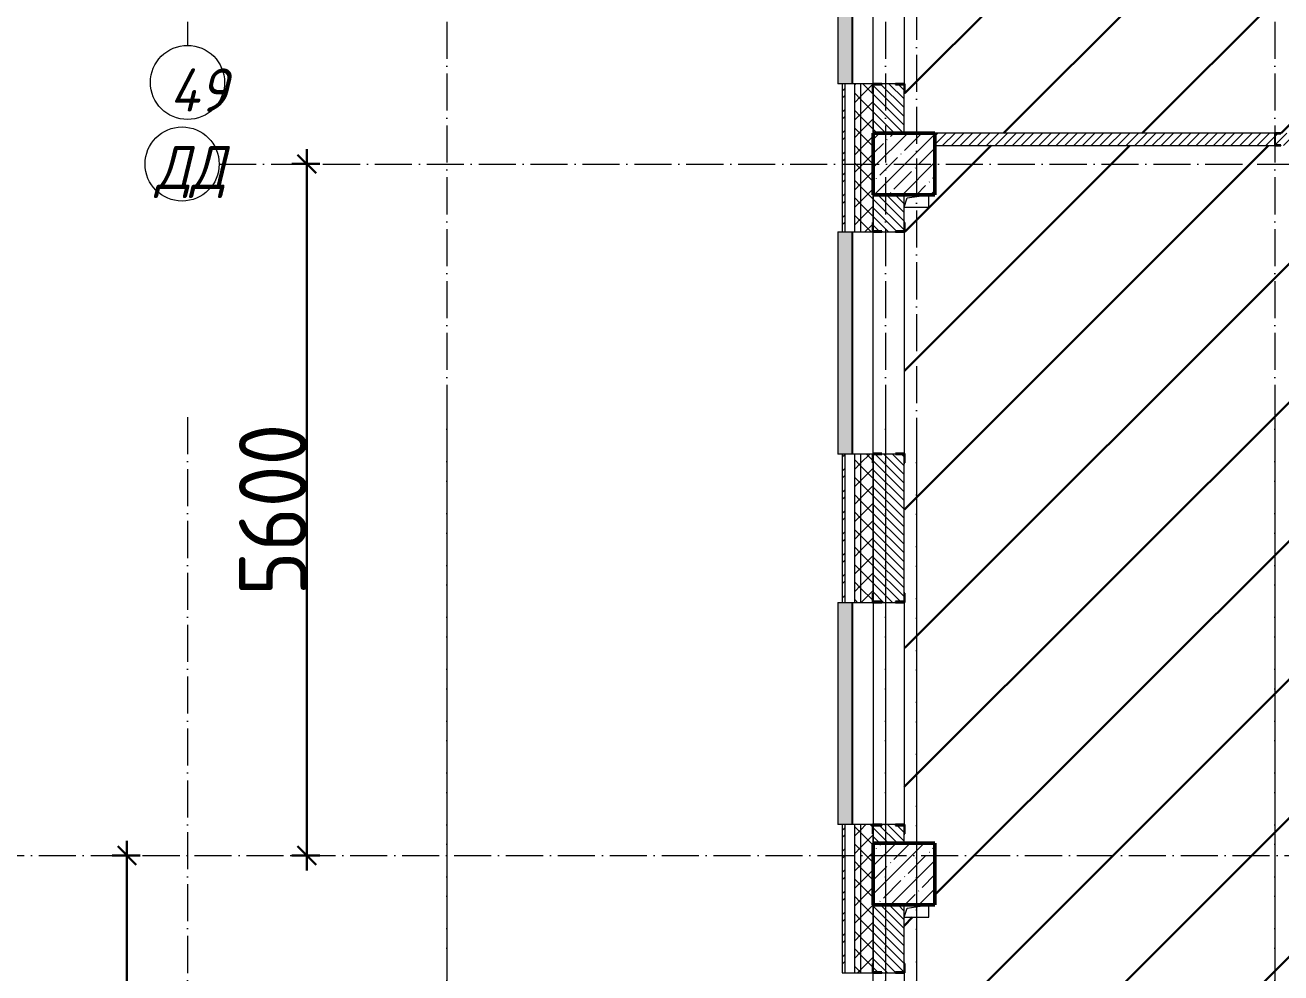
# Model space of a CAD drawing. Header units: millimetres. Extents: x -17017 to 628417, y -109036 to 199237.
# Drawn here: x 351407 to 361571, y -41482 to -33807 of the extents above; entities that cross this region are included whole.
import ezdxf

# ---------------------------------------------------------------- set-up
doc = ezdxf.new("R2010")
doc.units = ezdxf.units.MM
doc.linetypes.add('50_200_ШТРИХ_1Т_ш5_п1_п1_', pattern=[700, 500, -100, 0, -100])
for name, color, linetype, lineweight in [('A-____-____-DIMS', 7, 'Continuous', 9), ('A-GENM-____-MCUT', 7, 'Continuous', 25), ('A-GENM-____-OTLN', 7, 'Continuous', 9), ('A-GENM-____-OTLN-1', 7, 'Continuous', 25), ('A-GLAZ-____-OTLN', 7, 'Continuous', 9), ('A-WALL-____-MCUT', 7, 'Continuous', 13), ('A-WALL-____-MCUT-1', 7, 'Continuous', 9), ('A-WALL-____-OTLN', 7, 'Continuous', 9), ('A-WALL-____-PATT-1', 7, 'Continuous', 9), ('A-WALL-FNSH-MCUT-1', 7, 'Continuous', 9), ('S-COLS-____-MCUT', 7, 'Continuous', 50), ('S-COLS-____-OTLN', 7, 'Continuous', 9), ('S-GRID-____-IDEN', 7, 'Continuous', 9), ('S-GRID-____-OTLN-1', 7, '50_200_ШТРИХ_1Т_ш5_п1_п1_', 9), ('стяжа', 7, 'Continuous', 30)]:
    doc.layers.add(name, color=color, linetype=linetype, lineweight=lineweight)
doc.layers.add('A-GLAZ-____-OTLN-1', color=7, linetype='Continuous', lineweight=9, true_color=0xc0c0c0)
doc.styles.add('ISOCPEUR_I_9', font='isocpeui.ttf', dxfattribs={"width": 0.9, "height": 250})
doc.styles.add('СПДС', font='isocpeur.ttf', dxfattribs={"width": 0.9})
doc.dimstyles.new('ISO-2_5_0_9К_БОЛЬШОЙ_ОСИ', dxfattribs={"dimscale": 304.8, "dimtxt": 248.995294, "dimasz": 0.492126, "dimexe": 0.393701, "dimexo": 0, "dimgap": 0, "dimtad": 1, "dimdec": 0, "dimzin": 0, "dimdsep": 46, "dimtxsty": 'ISOCPEUR_I_9', "dimblk1": 'OBLIQUE', "dimblk2": 'OBLIQUE', "dimsah": 1, "dimcen": 0.09, "dimdle": 0.393701, "dimazin": 0, "dimtfac": 1, "dimtdec": 4, "dimtix": 1, "dimtmove": 0, "dimatfit": 3, "dimfxl": 1, "dimtvp": 1, "dimtolj": 1, "dimtzin": 0, "dimarcsym": 2})
pattern_1 = [(135, (283770.707, -86863.456), (-35.35534, -35.35534), [])]
pattern_2 = [(45, (283770.71, -86863.46), (-70.71068, 70.71068), []), (135, (283770.71, -86863.46), (-70.71068, -70.71068), [])]

# ---------------------------------------------------------------- blocks, each defined once
blk = doc.blocks.new('BSC_Колонна _Прямоугольная - 500х500-V39-АР1_План отверстий 3 этажа в осях 1-64_Ю-ЯЯ')
at = {"layer": 'S-COLS-____-OTLN'}
h = blk.add_hatch(dxfattribs=at)
h.set_pattern_fill('FP_47', color=256, style=0, pattern_type=2)
h.set_pattern_definition([(315, (-51931.04, 74750), (114.04925, 114.04925), []), (315, (-51931.04, 74635.95), (114.04925, 114.04925), [201.613, -40.323, 3.353, -36.97])])
h.paths.add_polyline_path([(-250, 250), (-250, -250), (250, -250), (250, 250)], flags=0)
at = {"layer": 'S-COLS-____-MCUT'}
for p, q in [((250, 250), (-250, 250)), ((-250, 250), (-250, -250)), ((250, -250), (250, 250)), ((-250, -250), (250, -250))]:
    blk.add_line(p, q, dxfattribs=at)
blk = doc.blocks.new('BSC_Колонна _Прямоугольная - 500х500-V113-АР1_План отверстий 3 этажа в осях 1-64_Ю-ЯЯ')
at = {"layer": 'S-COLS-____-OTLN'}
h = blk.add_hatch(dxfattribs=at)
h.set_pattern_fill('FP_118', color=256, style=0, pattern_type=2)
h.set_pattern_definition([(315, (-46181.04, 74750), (114.04925, 114.04925), []), (315, (-46181.04, 74635.95), (114.04925, 114.04925), [201.613, -40.323, 3.353, -36.97])])
h.paths.add_polyline_path([(-250, 250), (-250, -250), (250, -250), (250, 250)], flags=0)
at = {"layer": 'S-COLS-____-MCUT'}
for p, q in [((250, 250), (-250, 250)), ((-250, 250), (-250, -250)), ((250, -250), (250, 250)), ((-250, -250), (250, -250))]:
    blk.add_line(p, q, dxfattribs=at)
blk = doc.blocks.new('Фахверк_СКБ_Уголок - 250_2700-27497298-АР1_План отверстий 3 этажа в осях 1-64_Ю-ЯЯ')
at = {"layer": 'A-GENM-____-MCUT'}
for p, q in [((200, 181), (125, 181)), ((125, 181), (125, 106)), ((125, 106), (131, 106)), ((131, 106), (131, 175)), ((131, 175), (200, 175)), ((200, 175), (200, 181)), ((131, -6), (125, -6)), ((125, -6), (125, -81)), ((125, -81), (200, -81)), ((131, -75), (131, -6)), ((200, -75), (131, -75)), ((200, -81), (200, -75))]:
    blk.add_line(p, q, dxfattribs=at)
blk = doc.blocks.new('Фахверк_СКБ_Уголок - 250_2700_1-27501432-АР1_План отверстий 3 этажа в осях 1-64_Ю-ЯЯ')
at = {"layer": 'A-GENM-____-MCUT'}
for p, q in [((200, 181), (125, 181)), ((125, 181), (125, 106)), ((125, 106), (131, 106)), ((131, 106), (131, 175)), ((131, 175), (200, 175)), ((200, 175), (200, 181)), ((131, -6), (125, -6)), ((125, -6), (125, -81)), ((125, -81), (200, -81)), ((131, -75), (131, -6)), ((200, -75), (131, -75)), ((200, -81), (200, -75))]:
    blk.add_line(p, q, dxfattribs=at)
blk = doc.blocks.new('154_Фахверк_СКБ_Швеллер - Тип_100_3380-28543384-АР1_План отверстий 3 этажа в осях 1-64_Ю-ЯЯ')
at = {"layer": 'A-GENM-____-MCUT'}
for p, q in [((175, 50), (125, 50)), ((125, 50), (125, -50)), ((128, 47), (175, 47)), ((128, -47), (128, 47)), ((175, 47), (175, 50)), ((125, -50), (175, -50)), ((175, -47), (128, -47)), ((175, -50), (175, -47))]:
    blk.add_line(p, q, dxfattribs=at)
blk = doc.blocks.new('AR_Отверстие прямоугольное _в плите_ - AR_Отверстие прямоугольное _в плите_-V175-АР1_План отверстий 3 этажа в осях 1-64_Ю-ЯЯ')
at = {"layer": 'A-GENM-____-OTLN'}
for p, q in [((-100, -50), (-75, 25)), ((-75, 25), (100, 50)), ((100, -50), (100, 50)), ((-100, -50), (100, -50))]:
    blk.add_line(p, q, dxfattribs=at)
blk = doc.blocks.new('Отлив_СКБ - Отлив витража_120_НВФ-31885689-АР1_План отверстий 3 этажа в осях 1-64_Ю-ЯЯ')
at = {"layer": 'A-GLAZ-____-OTLN-1'}
for points in [[(1800, 2), (1800, 120), (0, 120), (0, 2), (737, 2)], [(1800, 0), (1800, 2), (0, 2), (0, 0), (737, 0)]]:
    blk.add_hatch(color=256, dxfattribs=at).paths.add_polyline_path(points, flags=0)
at = {"layer": 'A-GLAZ-____-OTLN'}
for p, q in [((0, 83), (0, 120)), ((1800, 120), (0, 120)), ((1800, 120), (1800, 83)), ((0, 2), (1800, 2)), ((1800, 0), (0, 0))]:
    blk.add_line(p, q, dxfattribs=at)
blk = doc.blocks.new('Ось сетки - Круг_Ø6_00__ISO-2_5_0_9K_-25732049-АР1_План отверстий 3 этажа в осях 1-64_Ю-ЯЯ')
at = {"layer": 'S-GRID-____-IDEN'}
blk.add_circle((0, 0), 3, dxfattribs=at)
blk = doc.blocks.new('_Oblique')
at = {"color": 0, "linetype": 'ByBlock', "lineweight": -2}
blk.add_line((-0.5, -0.5), (0.5, 0.5), dxfattribs=at)
blk = doc.blocks.new('*D2974')
at = {"layer": 'A-____-____-DIMS', "color": 0, "lineweight": -2, "transparency": 16777216}
for p, q in [((353686, -34812), (353686, -40652)), ((353792, -34932), (353566, -34932)), ((353792, -40532), (353566, -40532))]:
    blk.add_line(p, q, dxfattribs=at)
at = {"layer": 'Defpoints', "color": 0, "transparency": 16777216}
for p in [(353792, -34932), (353686, -40532), (353792, -40532)]:
    blk.add_point(p, dxfattribs=at)
at = {"layer": 'A-____-____-DIMS', "color": 0, "lineweight": -2, "transparency": 16777216, "xscale": 150, "yscale": 150, "zscale": 150}
for p, rotation in [((353686, -34932), 90), ((353686, -40532), 270)]:
    blk.add_blockref('_Oblique', p, dxfattribs=dict(at, rotation=rotation))
at = {"layer": 'A-____-____-DIMS', "color": 0, "transparency": 16777216, "insert": (353412, -37732), "char_height": 548.6, "attachment_point": 5, "rotation": 90, "style": 'СПДС'}
blk.add_mtext('\\A1;5600', dxfattribs=at)
blk = doc.blocks.new('*D2975')
at = {"layer": 'A-____-____-DIMS', "color": 0, "lineweight": -2, "transparency": 16777216}
for p, q in [((352231, -40412), (352231, -44152)), ((352337, -40532), (352111, -40532)), ((352337, -44032), (352111, -44032))]:
    blk.add_line(p, q, dxfattribs=at)
at = {"layer": 'Defpoints', "color": 0, "transparency": 16777216}
for p in [(352337, -40532), (352231, -44032), (352337, -44032)]:
    blk.add_point(p, dxfattribs=at)
at = {"layer": 'A-____-____-DIMS', "color": 0, "lineweight": -2, "transparency": 16777216, "xscale": 150, "yscale": 150, "zscale": 150}
for p, rotation in [((352231, -40532), 90), ((352231, -44032), 270)]:
    blk.add_blockref('_Oblique', p, dxfattribs=dict(at, rotation=rotation))
at = {"layer": 'A-____-____-DIMS', "color": 0, "transparency": 16777216, "insert": (351957, -42282), "char_height": 548.6, "attachment_point": 5, "rotation": 90, "style": 'СПДС'}
blk.add_mtext('\\A1;3500', dxfattribs=at)
blk = doc.blocks.new('3эт')
at = {"layer": 'S-GRID-____-OTLN-1', "color": 251, "ltscale": 0.6, "true_color": 0x636466}
for p, q in [((352720.7, 4029.4), (352720.7, -33971.9)), ((354820.7, 4029.4), (354820.7, -46882.4)), ((358370.7, 4029.4), (358370.7, -46592.2)), ((361520.7, 4029.4), (361520.7, -46882.4)), ((358620.7, 3761.2), (358620.7, -46882.4)), ((352977.2, -34932.4), (387845.1, -34932.4)), ((352720.7, -36982.5), (352720.7, -91346.1)), ((354820.7, -36982.5), (354820.7, -91173.5)), ((358370.7, -36982.5), (358370.7, -75532.4)), ((361520.7, -36982.5), (361520.7, -78293.6)), ((358620.7, -37250.7), (358620.7, -75532.4)), ((351097.5, -40532.4), (374089.5, -40532.4))]:
    blk.add_line(p, q, dxfattribs=at)
at = {"layer": 'S-GRID-____-IDEN', "xscale": 99.99999999999993, "yscale": 99.99999999999993, "zscale": 99.99999999999993}
for p, rotation in [((352720.7, -34271.9), 180), ((352677.2, -34932.4), 269.9999999999995)]:
    blk.add_blockref('Ось сетки - Круг_Ø6_00__ISO-2_5_0_9K_-25732049-АР1_План отверстий 3 этажа в осях 1-64_Ю-ЯЯ', p, dxfattribs=dict(at, rotation=rotation))
at = {"layer": 'S-GRID-____-IDEN', "char_height": 350, "attachment_point": 1, "style": 'ISOCPEUR_I_9'}
for s, insert, width in [('49', (352577.3, -34157.9), 425.696), ('ДД', (352463.1, -34785.8), 505.063)]:
    blk.add_mtext(s, dxfattribs=dict(at, insert=insert, width=width))
at = {"layer": 'A-____-____-DIMS'}
for base, p1, p2, override, picture, middle in [((353686.1, -40532.4), (353792.1, -34932.4), (353792.1, -40532.4), {"dimtxt": 1.8, "dimpost": '<>', "dimtxsty": 'СПДС', "dimfxl": 5600}, '*D2974', (353411.7, -37732.4)), ((352231.1, -44032.4), (352337.1, -40532.4), (352337.1, -44032.4), {"dimtxt": 1.8, "dimpost": '<>', "dimtxsty": 'СПДС', "dimfxl": 3500}, '*D2975', (351956.7, -42282.4))]:
    dim = blk.add_linear_dim(base=base, p1=p1, p2=p2, angle=90, dimstyle='ISO-2_5_0_9К_БОЛЬШОЙ_ОСИ', override=override, dxfattribs=at)
    dim.commit()
    dim.dimension.update_dxf_attribs({"geometry": picture, "text_midpoint": middle})

msp = doc.modelspace()

# ---------------------------------------------------------------- hatches: boundary and pattern name
at = {"layer": 'A-WALL-____-PATT-1'}
h = msp.add_hatch(dxfattribs=at)
h.set_pattern_fill('FP_4', color=256, style=0, pattern_type=2)
h.set_pattern_definition(pattern_2)
h.paths.add_polyline_path([(358171, -43932), (358171, -43282), (358121, -43282), (358121, -43932)], flags=0)
h.paths.add_polyline_path([(358121, -41482), (358171, -41482), (358171, -40282), (358121, -40282), (358121, -40941)], flags=0)
h.paths.add_polyline_path([(358121, -38482), (358171, -38482), (358171, -37282), (358121, -37282), (358121, -37712)], flags=0)
h.paths.add_polyline_path([(358121, -35482), (358171, -35482), (358171, -34282), (358121, -34282), (358121, -35291)], flags=0)
h.paths.add_polyline_path([(358171, -32482), (358171, -31682), (358121, -31682), (358121, -32482)], flags=0)
h = msp.add_hatch(dxfattribs=at)
h.set_pattern_fill('FP_4', color=256, style=0, pattern_type=2)
h.set_pattern_definition(pattern_2)
h.paths.add_polyline_path([(358171, -43932), (358271, -43932), (358271, -43357), (358265, -43357), (358265, -43282), (358171, -43282), (358171, -43882)], flags=0)
h.paths.add_polyline_path([(358265, -41482), (358265, -41407), (358271, -41407), (358271, -40357), (358265, -40357), (358265, -40282), (358171, -40282), (358171, -41482)], flags=0)
h.paths.add_polyline_path([(358265, -38482), (358265, -38407), (358271, -38407), (358271, -37351), (358265, -37351), (358265, -37282), (358171, -37282), (358171, -38482)], flags=0)
h.paths.add_polyline_path([(358265, -35482), (358265, -35407), (358271, -35407), (358271, -34357), (358265, -34357), (358265, -34282), (358171, -34282), (358171, -35482)], flags=0)
h.paths.add_polyline_path([(358265, -32482), (358265, -32407), (358271, -32407), (358271, -31682), (358171, -31682), (358171, -32482)], flags=0)
h = msp.add_hatch(dxfattribs=at)
h.set_pattern_fill('FP_6', color=256, style=0, pattern_type=2)
h.set_pattern_definition([(45, (283770.71, -86863.46), (-85.53659, 85.53659), []), (45, (283827.73, -86863.46), (-85.53659, 85.53659), [])])
h.paths.add_polyline_path([(358041, -43762), (358041, -43282), (358021, -43282), (358021, -43762)], flags=0)
h.paths.add_polyline_path([(358021, -41482), (358041, -41482), (358041, -40282), (358021, -40282), (358021, -40941)], flags=0)
h.paths.add_polyline_path([(358041, -38482), (358041, -37282), (358021, -37282), (358021, -38482)], flags=0)
h.paths.add_polyline_path([(358041, -35482), (358041, -34282), (358021, -34282), (358021, -35482)], flags=0)
h.paths.add_polyline_path([(358041, -32482), (358041, -31922), (358021, -31922), (358021, -32482)], flags=0)
h = msp.add_hatch(dxfattribs=at)
h.set_pattern_fill('FP_9', color=256, style=0, pattern_type=2)
h.set_pattern_definition(pattern_1)
h.paths.add_polyline_path([(358521, -34682), (358521, -34288), (358452, -34288), (358452, -34282), (358340, -34282), (358340, -34288), (358271, -34288), (358271, -34682)], flags=0)
h.paths.add_polyline_path([(358340, -32482), (358452, -32482), (358452, -32476), (358521, -32476), (358521, -32232), (358271, -32232), (358271, -32476), (358340, -32476)], flags=0)
h = msp.add_hatch(dxfattribs=at)
h.set_pattern_fill('FP_8', color=256, style=0, pattern_type=2)
h.set_pattern_definition([(45, (283770.707, -86863.456), (-35.35534, 35.35534), [])])
h.paths.add_polyline_path([(365671, -34782), (365671, -34682), (365467, -34682), (365467, -34690), (365425, -34690), (365425, -34775), (365467, -34775), (365467, -34782)], flags=0)
h.paths.add_polyline_path([(364225, -34782), (364225, -34775), (364266, -34775), (364266, -34690), (364225, -34690), (364225, -34682), (361571, -34682), (361571, -34685), (361524, -34685), (361524, -34779), (361571, -34779), (361571, -34782)], flags=0)
h.paths.add_polyline_path([(361521, -34782), (361521, -34682), (358771, -34682), (358771, -34782), (359758, -34782)], flags=0)
h = msp.add_hatch(dxfattribs=at)
h.set_pattern_fill('FP_9', color=256, style=0, pattern_type=2)
h.set_pattern_definition(pattern_1)
h.paths.add_polyline_path([(358340, -40432), (358521, -40432), (358521, -40288), (358452, -40288), (358452, -40282), (358340, -40282), (358340, -40288), (358271, -40288), (358271, -40432)], flags=0)
h.paths.add_polyline_path([(358452, -38482), (358452, -38476), (358521, -38476), (358521, -37282), (358271, -37282), (358271, -38476), (358340, -38476), (358340, -38482)], flags=0)
h.paths.add_polyline_path([(358452, -35482), (358452, -35476), (358521, -35476), (358521, -35182), (358271, -35182), (358271, -35476), (358340, -35476), (358340, -35482)], flags=0)
h = msp.add_hatch(dxfattribs=at)
h.set_pattern_fill('FP_9', color=256, style=0, pattern_type=2)
h.set_pattern_definition(pattern_1)
h.paths.add_polyline_path([(358340, -43382), (358521, -43382), (358521, -43288), (358452, -43288), (358452, -43282), (358340, -43282), (358340, -43288), (358271, -43288), (358271, -43382)], flags=0)
h.paths.add_polyline_path([(358340, -41482), (358452, -41482), (358452, -41476), (358521, -41476), (358521, -40932), (358271, -40932), (358271, -41476), (358340, -41476)], flags=0)
at = {"layer": 'стяжа'}
h = msp.add_hatch(dxfattribs=at)
h.set_pattern_fill('ANSI31', color=5, scale=250)
h.paths.add_polyline_path([(366965, -32657), (366965, -32588), (366965, -32582), (366965, -32507), (366971, -32167), (366971, -31917), (366971, -31682), (366671, -31682), (361771, -31682), (361271, -31682), (358771, -31682), (358771, -31732), (358771, -32232), (358721, -32232), (358721, -32332), (358521, -32332), (358521, -32407), (358527, -32407), (358527, -32482), (358521, -34282), (358527, -34282), (358527, -34357), (358521, -34682), (358771, -34682), (361521, -34682), (361571, -34682), (364225, -34682), (364271, -34682), (365421, -34682), (365467, -34682), (365621, -34682), (365621, -34282), (366621, -34282), (366971, -34282), (366971, -33807), (366965, -33807), (366965, -33732), (366965, -33726), (366965, -33657), (366970, -32657)])
h = msp.add_hatch(dxfattribs=at)
h.set_pattern_fill('ANSI31', color=5, scale=250)
h.paths.add_polyline_path([(378871, -32282), (378071, -32282), (377371, -32282), (377321, -32282), (377221, -32282), (377221, -33007), (377227, -33007), (377227, -33082), (377221, -34232), (377227, -34232), (377227, -34307), (377225, -34432), (379191, -34432), (379241, -34432), (379961, -34432), (380261, -34432), (380791, -34432), (380791, -32082), (380691, -32082), (380391, -32082), (378856, -32082), (378856, -32317), (378891, -32317), (378891, -33547), (378871, -33547)])
h.paths.add_polyline_path([(377621, -32682), (377421, -32682), (377421, -32482), (377621, -32482)], flags=16)
h.paths.add_polyline_path([(378871, -34197), (378891, -34197), (378891, -34397), (378871, -34397)], flags=0)
h.paths.add_polyline_path([(380791, -35582), (380791, -34932), (377521, -34932), (377521, -35182), (377221, -35182), (377221, -35407), (377227, -35407), (377227, -35482), (377221, -36482), (377227, -36482), (377227, -36557), (377221, -36682), (380791, -36682), (380791, -36382), (380791, -36082)])
h.paths.add_polyline_path([(366971, -37607), (366965, -37607), (366965, -37532), (366970, -35807), (366965, -35807), (366965, -35738), (366965, -35732), (366965, -35657), (366971, -35182), (366671, -35182), (366671, -34782), (366295, -34782), (366295, -34788), (365747, -34788), (365467, -34782), (365421, -34782), (364271, -34782), (364225, -34782), (361571, -34782), (361521, -34782), (358771, -34782), (358771, -35182), (358721, -35182), (358721, -35282), (358521, -35282), (358521, -35407), (358527, -35407), (358527, -35482), (358521, -37276), (358527, -37276), (358527, -37351), (358521, -38407), (358527, -38407), (358527, -38482), (358521, -40282), (358527, -40282), (358527, -40357), (358521, -40432), (358771, -40432), (358771, -40932), (358721, -40932), (358721, -41032), (358521, -41032), (358521, -41407), (358527, -41407), (358527, -41482), (358521, -43282), (358527, -43282), (358527, -43382), (358771, -43382), (358771, -43882), (361271, -43882), (361271, -43382), (361271, -43232), (362171, -43232), (362721, -43232), (362771, -43232), (362871, -43232), (362871, -43882), (366671, -43882), (366671, -43382), (367171, -43382), (367171, -43682), (371471, -43682), (371471, -43632), (370371, -43632), (370371, -43132), (369971, -43132), (369971, -43632), (368871, -43632), (368871, -43132), (368481, -43132), (368471, -43134), (368471, -43634), (367571, -43634), (367571, -43132), (369321, -43132), (369321, -43032), (369371, -43032), (370421, -43032), (371471, -43032), (371571, -43032), (371571, -43682), (372071, -43682), (372371, -43682), (372521, -43682), (372521, -43382), (373021, -43382), (373021, -43882), (376471, -43882), (376471, -43382), (376971, -43382), (376971, -42605, -0.268162), (376946, -42561, -0.268162), (376971, -42518), (376971, -40032), (376471, -40032), (376471, -39532), (376971, -39532), (376971, -39832), (380621, -39832), (380621, -39582), (380621, -37982), (380621, -37582), (378871, -37582), (378821, -37582), (378221, -37582), (377121, -37582), (377021, -37582), (377021, -37382), (377021, -36882), (377021, -36557), (377015, -36557), (377015, -36482), (377021, -35482), (377015, -35482), (377015, -35407), (377021, -35182), (377021, -34682), (377021, -34307), (377015, -34307), (377015, -34232), (377021, -33082), (377015, -33082), (377015, -33007), (377021, -31682), (373021, -31682), (372521, -31682), (372519, -31682), (371919, -31682), (369586, -31682), (369586, -31688), (369171, -31688), (369171, -31682), (367471, -31682), (367471, -31688), (367396, -31688), (367171, -31682), (367171, -31917), (367171, -32167), (367171, -32507), (367177, -32507), (367177, -32582), (367177, -32588), (367177, -32657), (367171, -33657), (367177, -33657), (367177, -33726), (367177, -33732), (367177, -33807), (367171, -34682), (367171, -35182), (367171, -35657), (367177, -35657), (367177, -35732), (367177, -35738), (367171, -35762), (367171, -35732), (367131, -35732), (367131, -35737), (367011, -35737), (366971, -35733), (366971, -37532), (367040, -37532), (367102, -37532), (367177, -37532), (367177, -37607), (367171, -38007), (367177, -38007), (367177, -38082), (367171, -38112), (367171, -38082), (367102, -38082), (367040, -38082), (366971, -38082), (366971, -39882), (367011, -39882), (367011, -39877), (367131, -39877), (367171, -39882), (367171, -39852), (367177, -39807), (367177, -39876), (367177, -39882), (367177, -39957), (367171, -40432), (367171, -40932), (367171, -41157), (367177, -41157), (367177, -41232), (367102, -41232), (367040, -41232), (366965, -41232), (366965, -41157), (366971, -40932), (366671, -40932), (366671, -40432), (366971, -40432), (366971, -39957), (366965, -39957), (366965, -39882), (366965, -39876), (366965, -39807), (366971, -38082), (366965, -38082), (366965, -38007)])
h.paths.add_polyline_path([(367177, -42926), (367171, -42926), (367171, -42932), (367177, -42932)], flags=16)
h.paths.add_polyline_path([(366965, -42926), (366971, -42926), (367011, -42930), (367011, -42927), (367131, -42927), (367177, -42940), (367177, -42938), (367102, -42938), (367052, -42932), (367040, -42932), (367040, -42938), (366971, -42938), (366971, -43007), (366965, -43007), (366965, -42932)], flags=16)
h.paths.add_polyline_path([(372521, -35182), (372521, -34682), (373021, -34682), (373471, -34682), (373721, -34682), (373821, -34682), (373821, -36882), (372721, -36882), (372721, -38732), (373821, -38732), (373821, -40932), (373021, -40932), (372521, -40932), (372521, -40432)], flags=16)
h.paths.add_polyline_path([(373021, -36782), (373021, -35382), (373721, -35382), (373721, -34782), (373471, -34782), (373471, -34682), (373721, -34682), (373721, -34782), (373721, -36782)], flags=0)
h.paths.add_polyline_path([(373021, -38932), (373621, -38932), (373621, -40232), (373021, -40232)], flags=0)
h.paths.add_polyline_path([(373021, -36782), (373021, -35382), (373721, -35382), (373137, -35499)], flags=0)
h.paths.add_polyline_path([(378168, -34419), (379824, -34419), (379824, -33219), (378168, -33219)], flags=24)
h.paths.add_polyline_path([(377944, -36318), (379577, -36318), (379577, -35118), (377944, -35118)], flags=24)

# ---------------------------------------------------------------- linework, layer by layer
at = {"layer": 'A-WALL-____-MCUT'}
for p, q in [((358041, -34282), (358041, -35482)), ((358265, -34282), (358041, -34282)), ((358452, -34282), (358340, -34282)), ((358521, -34682), (358521, -34357)), ((358521, -35407), (358521, -35182)), ((358041, -35482), (358265, -35482)), ((358340, -35482), (358452, -35482)), ((358041, -37282), (358041, -38482)), ((358265, -37282), (358041, -37282)), ((358452, -37282), (358340, -37282)), ((358521, -38407), (358521, -37351)), ((358041, -38482), (358265, -38482)), ((358340, -38482), (358452, -38482)), ((358041, -40282), (358041, -41482)), ((358265, -40282), (358041, -40282)), ((358452, -40282), (358340, -40282)), ((358521, -40432), (358521, -40357)), ((358521, -41407), (358521, -40932)), ((358041, -41482), (358265, -41482)), ((358340, -41482), (358452, -41482))]:
    msp.add_line(p, q, dxfattribs=at)
at = {"layer": 'A-WALL-____-MCUT-1'}
for p, q in [((358121, -35482), (358121, -34282)), ((358171, -35482), (358171, -34282)), ((358271, -34357), (358271, -34682)), ((358271, -34682), (358271, -34357)), ((358271, -35407), (358271, -35182)), ((358271, -35182), (358271, -35407)), ((358121, -38482), (358121, -37282)), ((358171, -38482), (358171, -37282)), ((358271, -38407), (358271, -37351)), ((358271, -37351), (358271, -38407)), ((358121, -41482), (358121, -40282)), ((358171, -41482), (358171, -40282)), ((358271, -40432), (358271, -40357)), ((358271, -40357), (358271, -40432)), ((358271, -41407), (358271, -40932)), ((358271, -40932), (358271, -41407))]:
    msp.add_line(p, q, dxfattribs=at)
at = {"layer": 'A-WALL-____-OTLN'}
for p, q in [((358271, -34282), (358271, -32482)), ((358521, -32482), (358521, -34282)), ((358271, -37276), (358271, -35482)), ((358521, -35482), (358521, -37276)), ((358271, -38482), (358271, -40282)), ((358521, -38482), (358521, -40282)), ((358271, -43282), (358271, -41482)), ((358521, -41482), (358521, -43282))]:
    msp.add_line(p, q, dxfattribs=at)
at = {"layer": 'A-WALL-FNSH-MCUT-1'}
for p, q in [((358041, -34282), (358021, -34282)), ((358021, -34282), (358021, -35482)), ((361521, -34682), (358771, -34682)), ((358771, -34782), (361521, -34782)), ((358021, -35482), (358041, -35482)), ((358041, -37282), (358021, -37282)), ((358021, -37282), (358021, -38482)), ((358021, -38482), (358041, -38482)), ((358041, -40282), (358021, -40282)), ((358021, -40282), (358021, -41482)), ((358021, -41482), (358041, -41482))]:
    msp.add_line(p, q, dxfattribs=at)

# ---------------------------------------------------------------- block references
at = {"layer": 'A-GENM-____-OTLN'}
for p in [(358621, -35232), (358621, -40982)]:
    msp.add_blockref('AR_Отверстие прямоугольное _в плите_ - AR_Отверстие прямоугольное _в плите_-V175-АР1_План отверстий 3 этажа в осях 1-64_Ю-ЯЯ', p, dxfattribs=at)
at = {"layer": 'A-GENM-____-OTLN-1'}
for name, p, rotation in [('Фахверк_СКБ_Уголок - 250_2700-27497298-АР1_План отверстий 3 этажа в осях 1-64_Ю-ЯЯ', (358346, -34157), 269.9999999999999), ('Фахверк_СКБ_Уголок - 250_2700-27497298-АР1_План отверстий 3 этажа в осях 1-64_Ю-ЯЯ', (358446, -35607), 89.99999999999991), ('Фахверк_СКБ_Уголок - 250_2700-27497298-АР1_План отверстий 3 этажа в осях 1-64_Ю-ЯЯ', (358346, -37151), 269.9999999999999), ('Фахверк_СКБ_Уголок - 250_2700-27497298-АР1_План отверстий 3 этажа в осях 1-64_Ю-ЯЯ', (358446, -38607), 89.99999999999991), ('Фахверк_СКБ_Уголок - 250_2700_1-27501432-АР1_План отверстий 3 этажа в осях 1-64_Ю-ЯЯ', (358346, -40157), 269.9999999999999), ('Фахверк_СКБ_Уголок - 250_2700-27497298-АР1_План отверстий 3 этажа в осях 1-64_Ю-ЯЯ', (358446, -41607), 89.99999999999991)]:
    msp.add_blockref(name, p, dxfattribs=dict(at, rotation=rotation))
msp.add_blockref('154_Фахверк_СКБ_Швеллер - Тип_100_3380-28543384-АР1_План отверстий 3 этажа в осях 1-64_Ю-ЯЯ', (361396, -34732), dxfattribs=at)
at = {"layer": 'A-GLAZ-____-OTLN', "rotation": 90}
for p in [(358104, -34282), (358104, -37282), (358104, -40282)]:
    msp.add_blockref('Отлив_СКБ - Отлив витража_120_НВФ-31885689-АР1_План отверстий 3 этажа в осях 1-64_Ю-ЯЯ', p, dxfattribs=at)
at = {"layer": 'S-COLS-____-OTLN', "rotation": 89.9999999999999}
for name, p in [('BSC_Колонна _Прямоугольная - 500х500-V39-АР1_План отверстий 3 этажа в осях 1-64_Ю-ЯЯ', (358521, -34932)), ('BSC_Колонна _Прямоугольная - 500х500-V113-АР1_План отверстий 3 этажа в осях 1-64_Ю-ЯЯ', (358521, -40682))]:
    msp.add_blockref(name, p, dxfattribs=at)
at = {"layer": 'стяжа'}
msp.add_blockref('3эт', (0, 0), dxfattribs=at)

doc.saveas('drawing.dxf')
